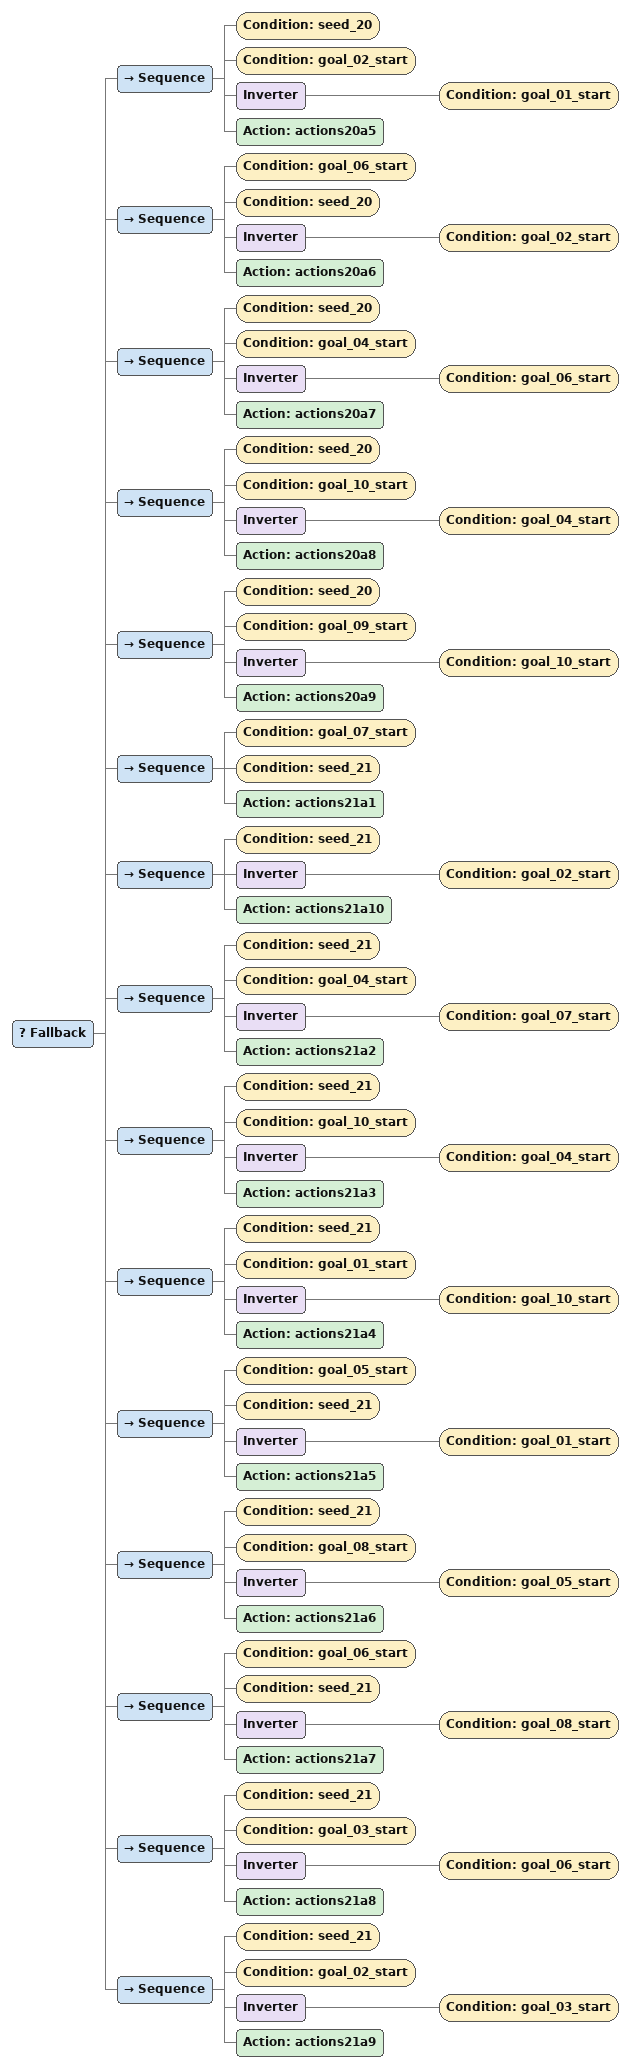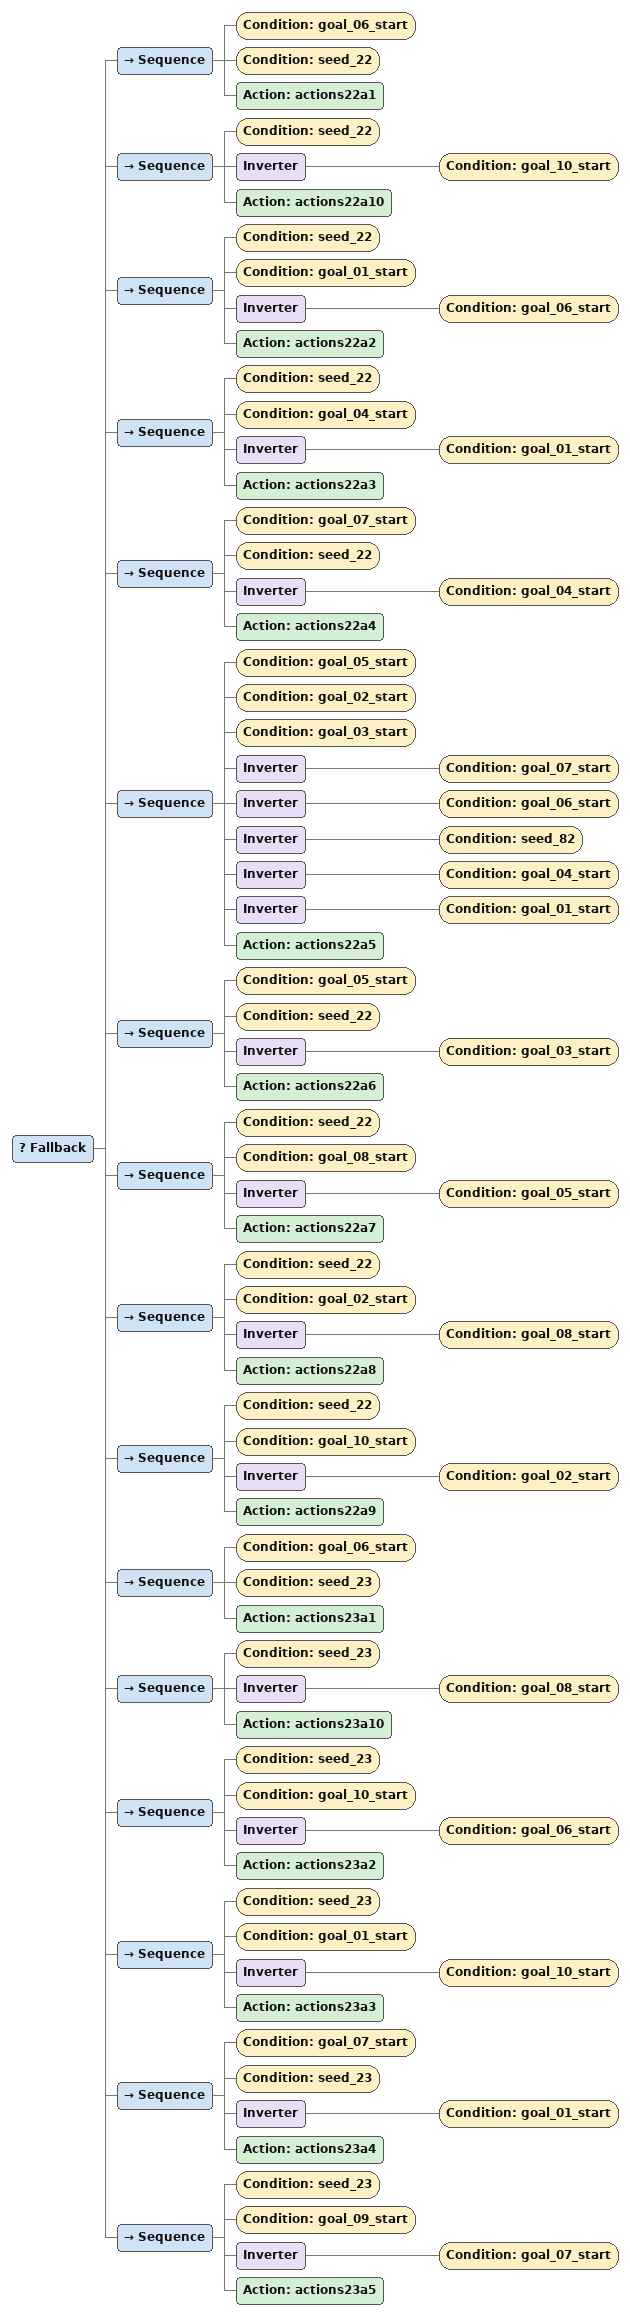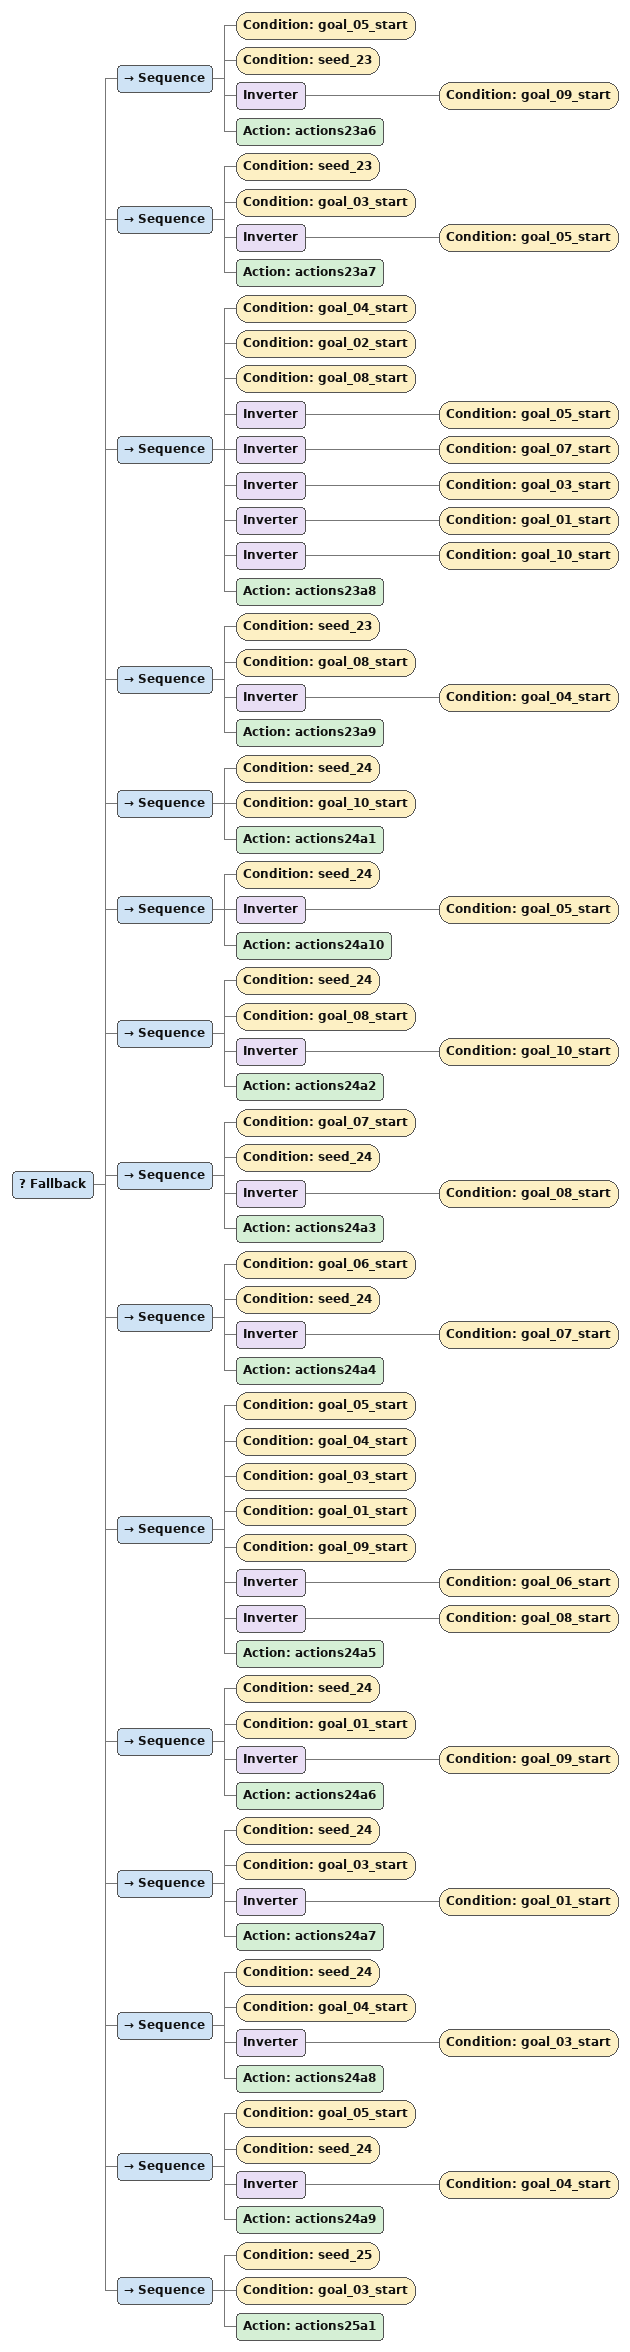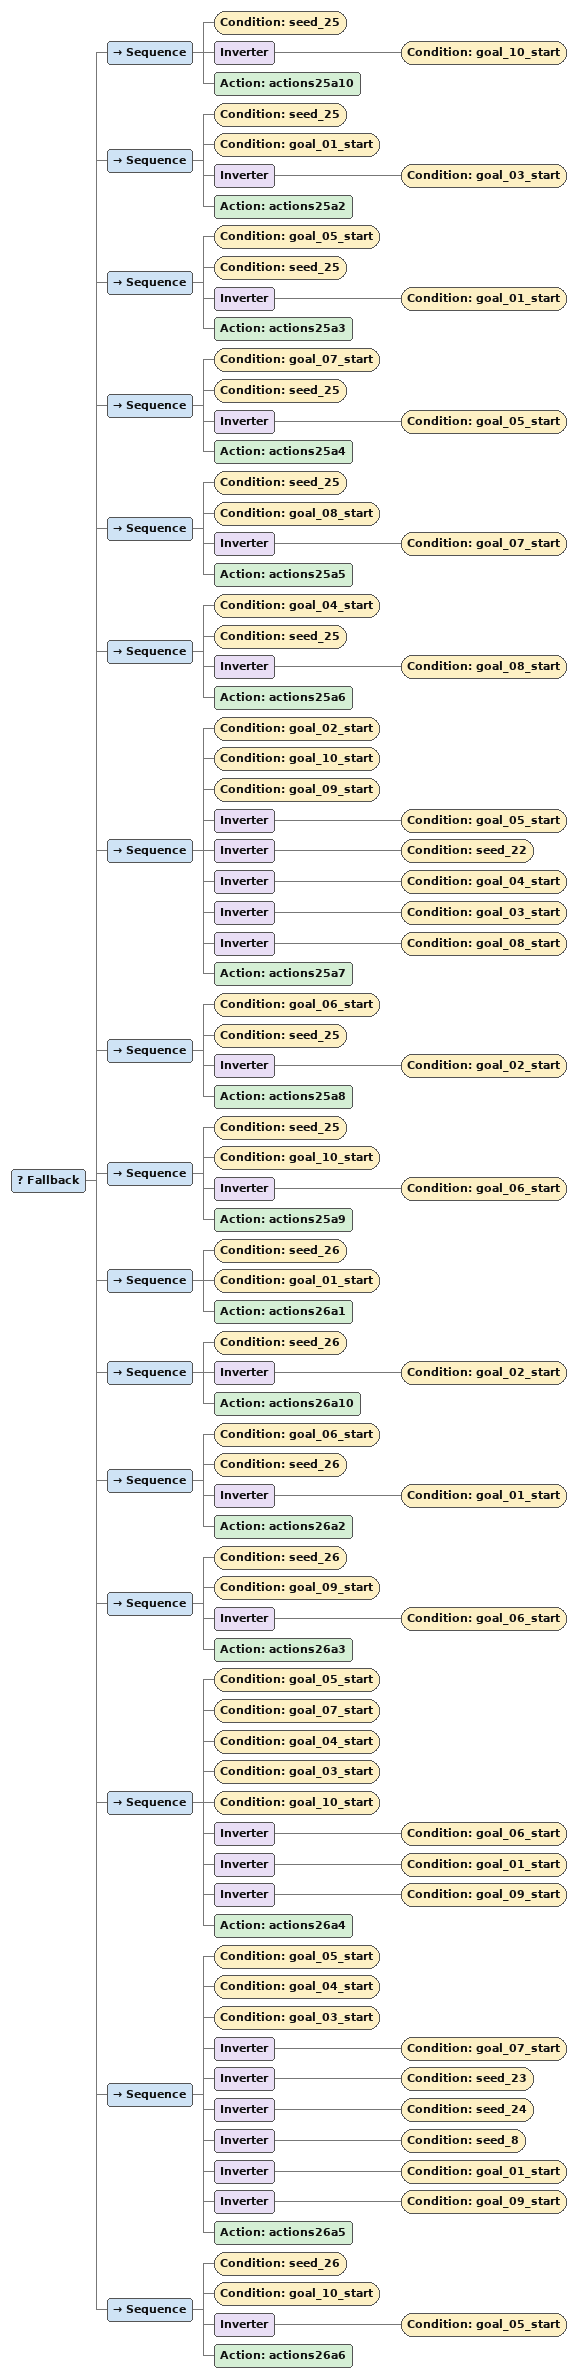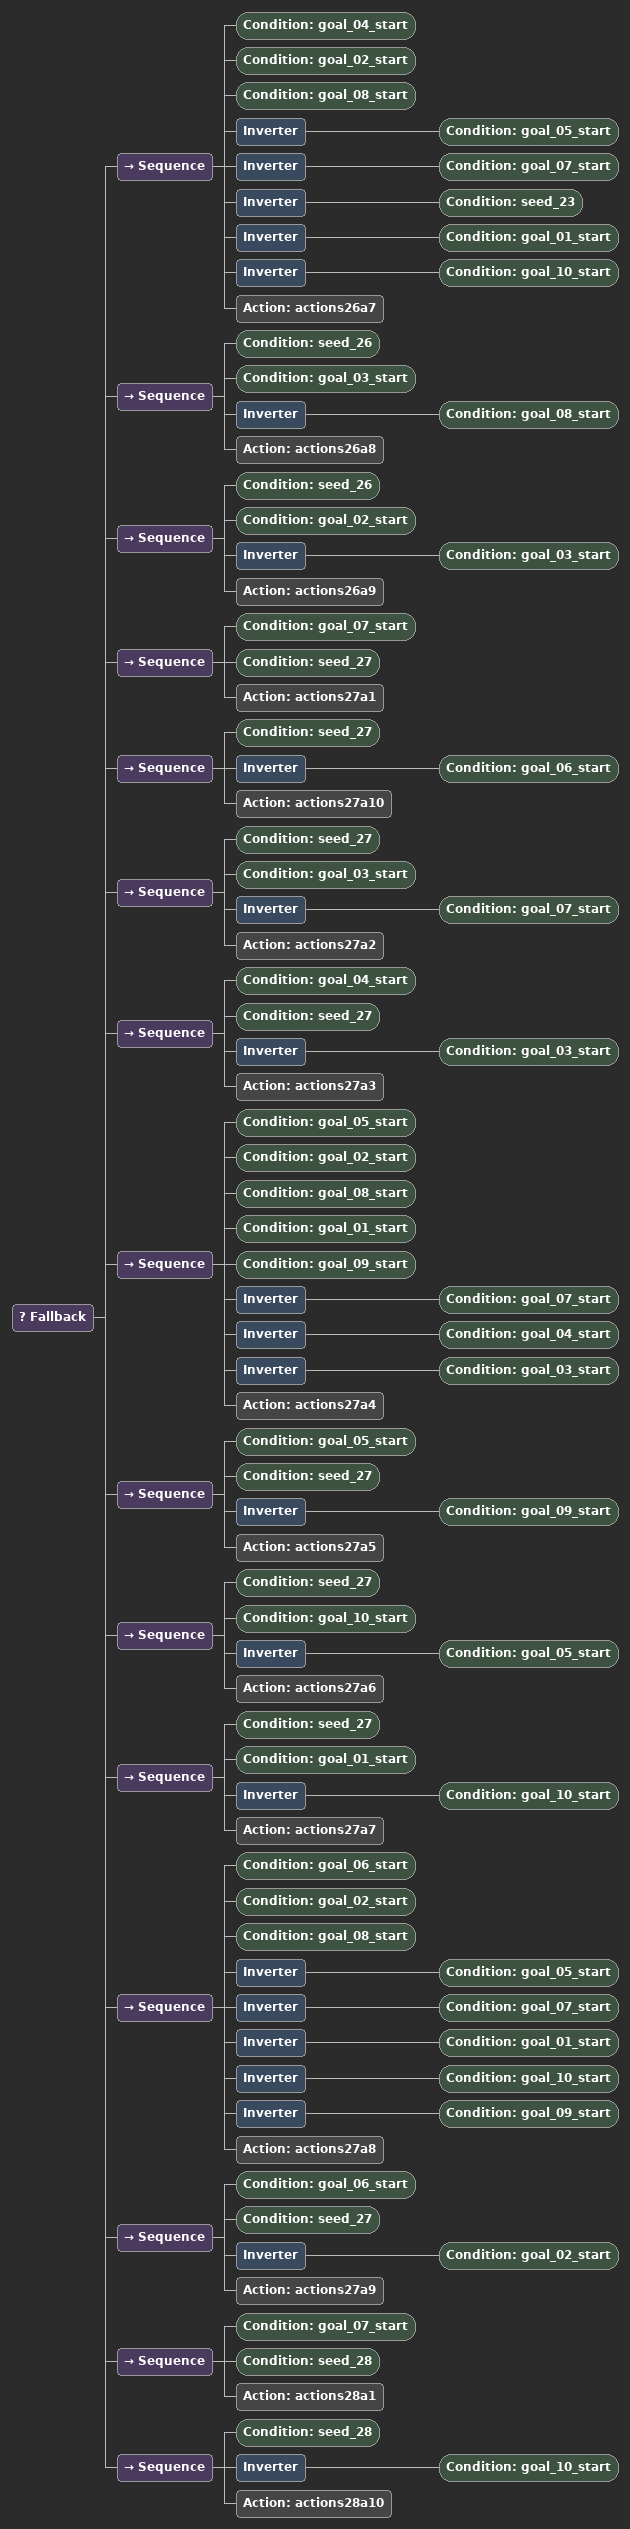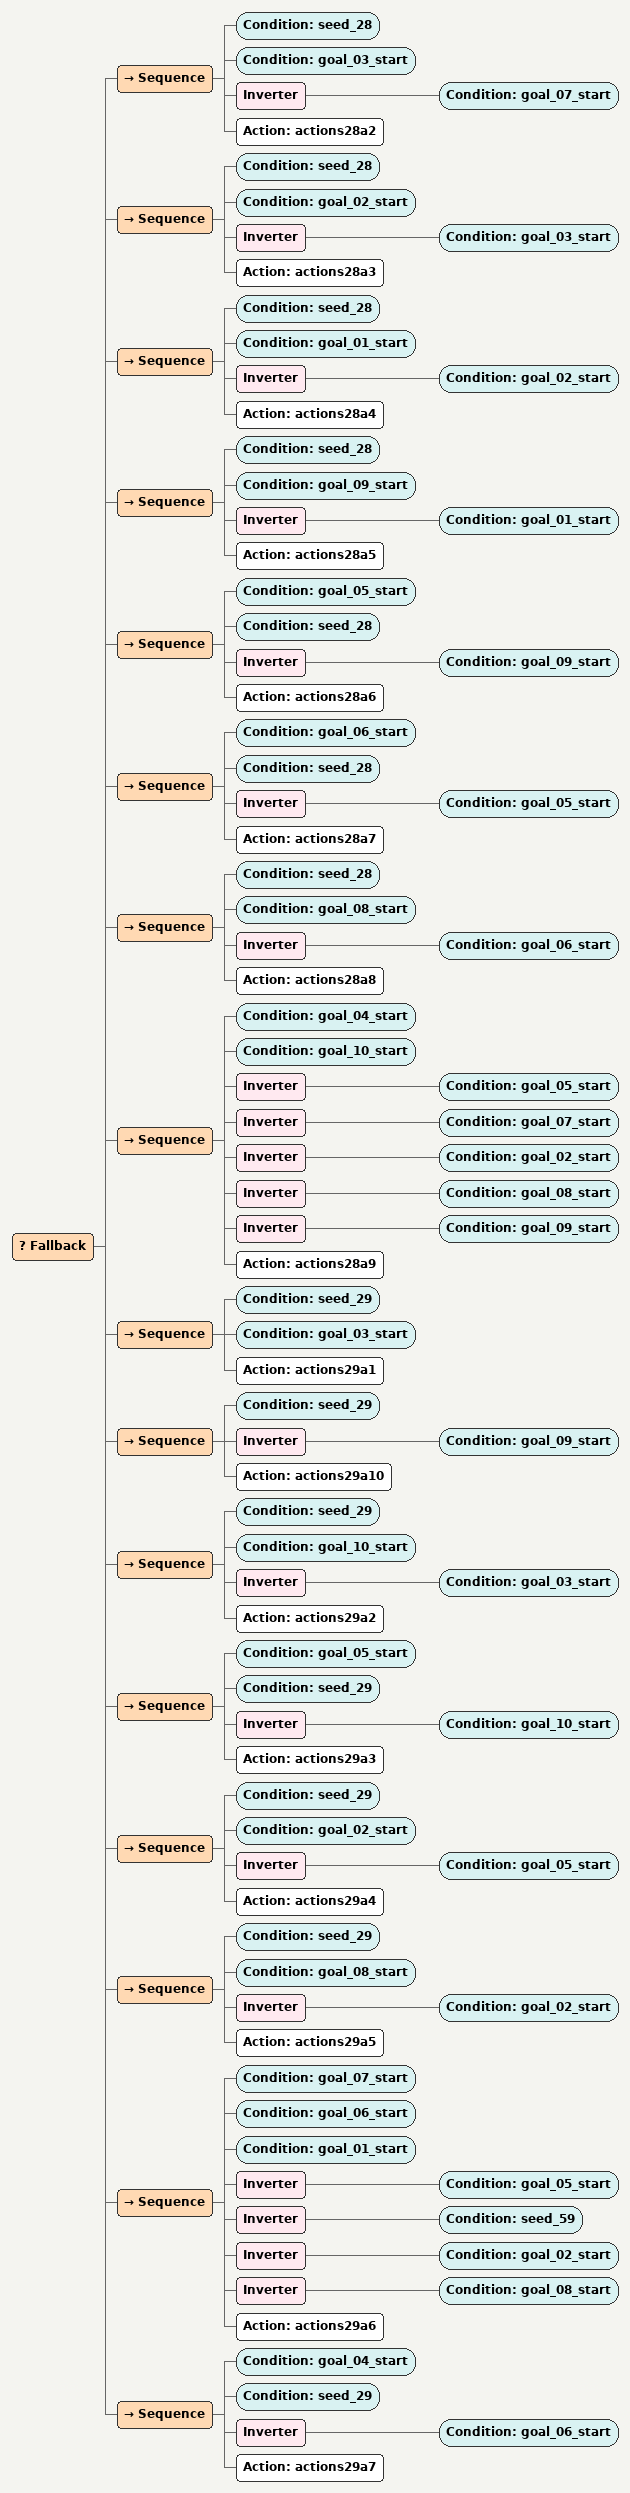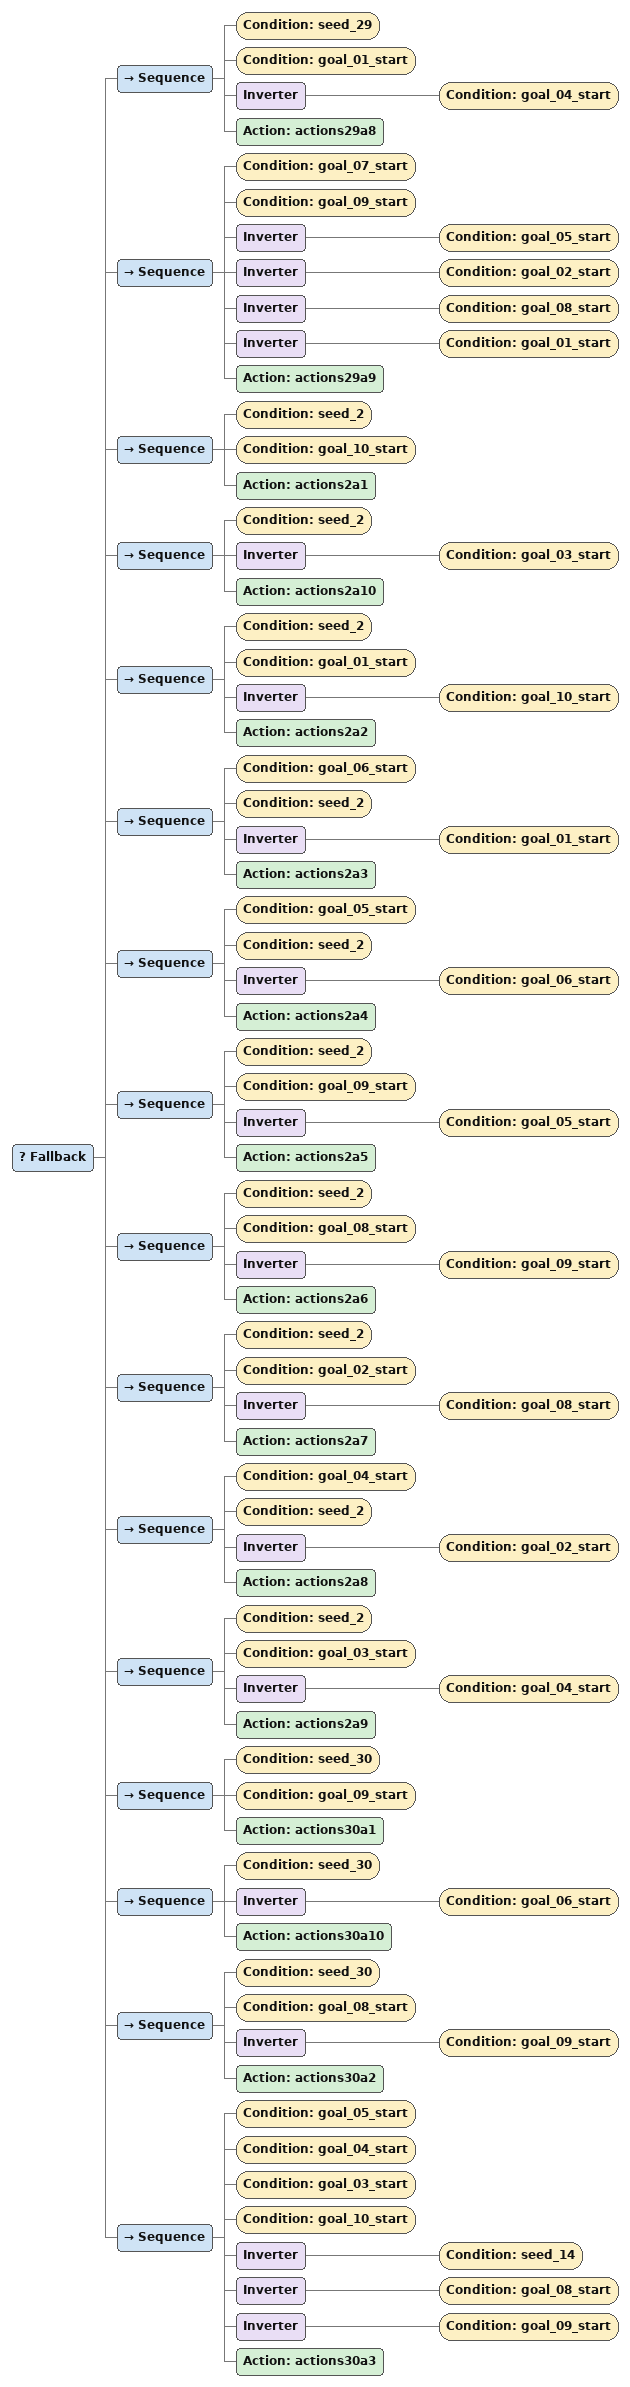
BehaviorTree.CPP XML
<Fallback>
      <Sequence>
        <Condition ID="seed_20"/>
        <Condition ID="goal_02_start"/>
        <Inverter>
          <Condition ID="goal_01_start"/>
        </Inverter>
        <Action ID="actions20a5"/>
      </Sequence>
      <Sequence>
        <Condition ID="goal_06_start"/>
        <Condition ID="seed_20"/>
        <Inverter>
          <Condition ID="goal_02_start"/>
        </Inverter>
        <Action ID="actions20a6"/>
      </Sequence>
      <Sequence>
        <Condition ID="seed_20"/>
        <Condition ID="goal_04_start"/>
        <Inverter>
          <Condition ID="goal_06_start"/>
        </Inverter>
        <Action ID="actions20a7"/>
      </Sequence>
      <Sequence>
        <Condition ID="seed_20"/>
        <Condition ID="goal_10_start"/>
        <Inverter>
          <Condition ID="goal_04_start"/>
        </Inverter>
        <Action ID="actions20a8"/>
      </Sequence>
      <Sequence>
        <Condition ID="seed_20"/>
        <Condition ID="goal_09_start"/>
        <Inverter>
          <Condition ID="goal_10_start"/>
        </Inverter>
        <Action ID="actions20a9"/>
      </Sequence>
      <Sequence>
        <Condition ID="goal_07_start"/>
        <Condition ID="seed_21"/>
        <Action ID="actions21a1"/>
      </Sequence>
      <Sequence>
        <Condition ID="seed_21"/>
        <Inverter>
          <Condition ID="goal_02_start"/>
        </Inverter>
        <Action ID="actions21a10"/>
      </Sequence>
      <Sequence>
        <Condition ID="seed_21"/>
        <Condition ID="goal_04_start"/>
        <Inverter>
          <Condition ID="goal_07_start"/>
        </Inverter>
        <Action ID="actions21a2"/>
      </Sequence>
      <Sequence>
        <Condition ID="seed_21"/>
        <Condition ID="goal_10_start"/>
        <Inverter>
          <Condition ID="goal_04_start"/>
        </Inverter>
        <Action ID="actions21a3"/>
      </Sequence>
      <Sequence>
        <Condition ID="seed_21"/>
        <Condition ID="goal_01_start"/>
        <Inverter>
          <Condition ID="goal_10_start"/>
        </Inverter>
        <Action ID="actions21a4"/>
      </Sequence>
      <Sequence>
        <Condition ID="goal_05_start"/>
        <Condition ID="seed_21"/>
        <Inverter>
          <Condition ID="goal_01_start"/>
        </Inverter>
        <Action ID="actions21a5"/>
      </Sequence>
      <Sequence>
        <Condition ID="seed_21"/>
        <Condition ID="goal_08_start"/>
        <Inverter>
          <Condition ID="goal_05_start"/>
        </Inverter>
        <Action ID="actions21a6"/>
      </Sequence>
      <Sequence>
        <Condition ID="goal_06_start"/>
        <Condition ID="seed_21"/>
        <Inverter>
          <Condition ID="goal_08_start"/>
        </Inverter>
        <Action ID="actions21a7"/>
      </Sequence>
      <Sequence>
        <Condition ID="seed_21"/>
        <Condition ID="goal_03_start"/>
        <Inverter>
          <Condition ID="goal_06_start"/>
        </Inverter>
        <Action ID="actions21a8"/>
      </Sequence>
      <Sequence>
        <Condition ID="seed_21"/>
        <Condition ID="goal_02_start"/>
        <Inverter>
          <Condition ID="goal_03_start"/>
        </Inverter>
        <Action ID="actions21a9"/>
      </Sequence>
</Fallback>

<Fallback>
      <Sequence>
        <Condition ID="goal_06_start"/>
        <Condition ID="seed_22"/>
        <Action ID="actions22a1"/>
      </Sequence>
      <Sequence>
        <Condition ID="seed_22"/>
        <Inverter>
          <Condition ID="goal_10_start"/>
        </Inverter>
        <Action ID="actions22a10"/>
      </Sequence>
      <Sequence>
        <Condition ID="seed_22"/>
        <Condition ID="goal_01_start"/>
        <Inverter>
          <Condition ID="goal_06_start"/>
        </Inverter>
        <Action ID="actions22a2"/>
      </Sequence>
      <Sequence>
        <Condition ID="seed_22"/>
        <Condition ID="goal_04_start"/>
        <Inverter>
          <Condition ID="goal_01_start"/>
        </Inverter>
        <Action ID="actions22a3"/>
      </Sequence>
      <Sequence>
        <Condition ID="goal_07_start"/>
        <Condition ID="seed_22"/>
        <Inverter>
          <Condition ID="goal_04_start"/>
        </Inverter>
        <Action ID="actions22a4"/>
      </Sequence>
      <Sequence>
        <Condition ID="goal_05_start"/>
        <Condition ID="goal_02_start"/>
        <Condition ID="goal_03_start"/>
        <Inverter>
          <Condition ID="goal_07_start"/>
        </Inverter>
        <Inverter>
          <Condition ID="goal_06_start"/>
        </Inverter>
        <Inverter>
          <Condition ID="seed_82"/>
        </Inverter>
        <Inverter>
          <Condition ID="goal_04_start"/>
        </Inverter>
        <Inverter>
          <Condition ID="goal_01_start"/>
        </Inverter>
        <Action ID="actions22a5"/>
      </Sequence>
      <Sequence>
        <Condition ID="goal_05_start"/>
        <Condition ID="seed_22"/>
        <Inverter>
          <Condition ID="goal_03_start"/>
        </Inverter>
        <Action ID="actions22a6"/>
      </Sequence>
      <Sequence>
        <Condition ID="seed_22"/>
        <Condition ID="goal_08_start"/>
        <Inverter>
          <Condition ID="goal_05_start"/>
        </Inverter>
        <Action ID="actions22a7"/>
      </Sequence>
      <Sequence>
        <Condition ID="seed_22"/>
        <Condition ID="goal_02_start"/>
        <Inverter>
          <Condition ID="goal_08_start"/>
        </Inverter>
        <Action ID="actions22a8"/>
      </Sequence>
      <Sequence>
        <Condition ID="seed_22"/>
        <Condition ID="goal_10_start"/>
        <Inverter>
          <Condition ID="goal_02_start"/>
        </Inverter>
        <Action ID="actions22a9"/>
      </Sequence>
      <Sequence>
        <Condition ID="goal_06_start"/>
        <Condition ID="seed_23"/>
        <Action ID="actions23a1"/>
      </Sequence>
      <Sequence>
        <Condition ID="seed_23"/>
        <Inverter>
          <Condition ID="goal_08_start"/>
        </Inverter>
        <Action ID="actions23a10"/>
      </Sequence>
      <Sequence>
        <Condition ID="seed_23"/>
        <Condition ID="goal_10_start"/>
        <Inverter>
          <Condition ID="goal_06_start"/>
        </Inverter>
        <Action ID="actions23a2"/>
      </Sequence>
      <Sequence>
        <Condition ID="seed_23"/>
        <Condition ID="goal_01_start"/>
        <Inverter>
          <Condition ID="goal_10_start"/>
        </Inverter>
        <Action ID="actions23a3"/>
      </Sequence>
      <Sequence>
        <Condition ID="goal_07_start"/>
        <Condition ID="seed_23"/>
        <Inverter>
          <Condition ID="goal_01_start"/>
        </Inverter>
        <Action ID="actions23a4"/>
      </Sequence>
      <Sequence>
        <Condition ID="seed_23"/>
        <Condition ID="goal_09_start"/>
        <Inverter>
          <Condition ID="goal_07_start"/>
        </Inverter>
        <Action ID="actions23a5"/>
      </Sequence>
</Fallback>

<Fallback>
      <Sequence>
        <Condition ID="goal_05_start"/>
        <Condition ID="seed_23"/>
        <Inverter>
          <Condition ID="goal_09_start"/>
        </Inverter>
        <Action ID="actions23a6"/>
      </Sequence>
      <Sequence>
        <Condition ID="seed_23"/>
        <Condition ID="goal_03_start"/>
        <Inverter>
          <Condition ID="goal_05_start"/>
        </Inverter>
        <Action ID="actions23a7"/>
      </Sequence>
      <Sequence>
        <Condition ID="goal_04_start"/>
        <Condition ID="goal_02_start"/>
        <Condition ID="goal_08_start"/>
        <Inverter>
          <Condition ID="goal_05_start"/>
        </Inverter>
        <Inverter>
          <Condition ID="goal_07_start"/>
        </Inverter>
        <Inverter>
          <Condition ID="goal_03_start"/>
        </Inverter>
        <Inverter>
          <Condition ID="goal_01_start"/>
        </Inverter>
        <Inverter>
          <Condition ID="goal_10_start"/>
        </Inverter>
        <Action ID="actions23a8"/>
      </Sequence>
      <Sequence>
        <Condition ID="seed_23"/>
        <Condition ID="goal_08_start"/>
        <Inverter>
          <Condition ID="goal_04_start"/>
        </Inverter>
        <Action ID="actions23a9"/>
      </Sequence>
      <Sequence>
        <Condition ID="seed_24"/>
        <Condition ID="goal_10_start"/>
        <Action ID="actions24a1"/>
      </Sequence>
      <Sequence>
        <Condition ID="seed_24"/>
        <Inverter>
          <Condition ID="goal_05_start"/>
        </Inverter>
        <Action ID="actions24a10"/>
      </Sequence>
      <Sequence>
        <Condition ID="seed_24"/>
        <Condition ID="goal_08_start"/>
        <Inverter>
          <Condition ID="goal_10_start"/>
        </Inverter>
        <Action ID="actions24a2"/>
      </Sequence>
      <Sequence>
        <Condition ID="goal_07_start"/>
        <Condition ID="seed_24"/>
        <Inverter>
          <Condition ID="goal_08_start"/>
        </Inverter>
        <Action ID="actions24a3"/>
      </Sequence>
      <Sequence>
        <Condition ID="goal_06_start"/>
        <Condition ID="seed_24"/>
        <Inverter>
          <Condition ID="goal_07_start"/>
        </Inverter>
        <Action ID="actions24a4"/>
      </Sequence>
      <Sequence>
        <Condition ID="goal_05_start"/>
        <Condition ID="goal_04_start"/>
        <Condition ID="goal_03_start"/>
        <Condition ID="goal_01_start"/>
        <Condition ID="goal_09_start"/>
        <Inverter>
          <Condition ID="goal_06_start"/>
        </Inverter>
        <Inverter>
          <Condition ID="goal_08_start"/>
        </Inverter>
        <Action ID="actions24a5"/>
      </Sequence>
      <Sequence>
        <Condition ID="seed_24"/>
        <Condition ID="goal_01_start"/>
        <Inverter>
          <Condition ID="goal_09_start"/>
        </Inverter>
        <Action ID="actions24a6"/>
      </Sequence>
      <Sequence>
        <Condition ID="seed_24"/>
        <Condition ID="goal_03_start"/>
        <Inverter>
          <Condition ID="goal_01_start"/>
        </Inverter>
        <Action ID="actions24a7"/>
      </Sequence>
      <Sequence>
        <Condition ID="seed_24"/>
        <Condition ID="goal_04_start"/>
        <Inverter>
          <Condition ID="goal_03_start"/>
        </Inverter>
        <Action ID="actions24a8"/>
      </Sequence>
      <Sequence>
        <Condition ID="goal_05_start"/>
        <Condition ID="seed_24"/>
        <Inverter>
          <Condition ID="goal_04_start"/>
        </Inverter>
        <Action ID="actions24a9"/>
      </Sequence>
      <Sequence>
        <Condition ID="seed_25"/>
        <Condition ID="goal_03_start"/>
        <Action ID="actions25a1"/>
      </Sequence>
</Fallback>

<Fallback>
      <Sequence>
        <Condition ID="seed_25"/>
        <Inverter>
          <Condition ID="goal_10_start"/>
        </Inverter>
        <Action ID="actions25a10"/>
      </Sequence>
      <Sequence>
        <Condition ID="seed_25"/>
        <Condition ID="goal_01_start"/>
        <Inverter>
          <Condition ID="goal_03_start"/>
        </Inverter>
        <Action ID="actions25a2"/>
      </Sequence>
      <Sequence>
        <Condition ID="goal_05_start"/>
        <Condition ID="seed_25"/>
        <Inverter>
          <Condition ID="goal_01_start"/>
        </Inverter>
        <Action ID="actions25a3"/>
      </Sequence>
      <Sequence>
        <Condition ID="goal_07_start"/>
        <Condition ID="seed_25"/>
        <Inverter>
          <Condition ID="goal_05_start"/>
        </Inverter>
        <Action ID="actions25a4"/>
      </Sequence>
      <Sequence>
        <Condition ID="seed_25"/>
        <Condition ID="goal_08_start"/>
        <Inverter>
          <Condition ID="goal_07_start"/>
        </Inverter>
        <Action ID="actions25a5"/>
      </Sequence>
      <Sequence>
        <Condition ID="goal_04_start"/>
        <Condition ID="seed_25"/>
        <Inverter>
          <Condition ID="goal_08_start"/>
        </Inverter>
        <Action ID="actions25a6"/>
      </Sequence>
      <Sequence>
        <Condition ID="goal_02_start"/>
        <Condition ID="goal_10_start"/>
        <Condition ID="goal_09_start"/>
        <Inverter>
          <Condition ID="goal_05_start"/>
        </Inverter>
        <Inverter>
          <Condition ID="seed_22"/>
        </Inverter>
        <Inverter>
          <Condition ID="goal_04_start"/>
        </Inverter>
        <Inverter>
          <Condition ID="goal_03_start"/>
        </Inverter>
        <Inverter>
          <Condition ID="goal_08_start"/>
        </Inverter>
        <Action ID="actions25a7"/>
      </Sequence>
      <Sequence>
        <Condition ID="goal_06_start"/>
        <Condition ID="seed_25"/>
        <Inverter>
          <Condition ID="goal_02_start"/>
        </Inverter>
        <Action ID="actions25a8"/>
      </Sequence>
      <Sequence>
        <Condition ID="seed_25"/>
        <Condition ID="goal_10_start"/>
        <Inverter>
          <Condition ID="goal_06_start"/>
        </Inverter>
        <Action ID="actions25a9"/>
      </Sequence>
      <Sequence>
        <Condition ID="seed_26"/>
        <Condition ID="goal_01_start"/>
        <Action ID="actions26a1"/>
      </Sequence>
      <Sequence>
        <Condition ID="seed_26"/>
        <Inverter>
          <Condition ID="goal_02_start"/>
        </Inverter>
        <Action ID="actions26a10"/>
      </Sequence>
      <Sequence>
        <Condition ID="goal_06_start"/>
        <Condition ID="seed_26"/>
        <Inverter>
          <Condition ID="goal_01_start"/>
        </Inverter>
        <Action ID="actions26a2"/>
      </Sequence>
      <Sequence>
        <Condition ID="seed_26"/>
        <Condition ID="goal_09_start"/>
        <Inverter>
          <Condition ID="goal_06_start"/>
        </Inverter>
        <Action ID="actions26a3"/>
      </Sequence>
      <Sequence>
        <Condition ID="goal_05_start"/>
        <Condition ID="goal_07_start"/>
        <Condition ID="goal_04_start"/>
        <Condition ID="goal_03_start"/>
        <Condition ID="goal_10_start"/>
        <Inverter>
          <Condition ID="goal_06_start"/>
        </Inverter>
        <Inverter>
          <Condition ID="goal_01_start"/>
        </Inverter>
        <Inverter>
          <Condition ID="goal_09_start"/>
        </Inverter>
        <Action ID="actions26a4"/>
      </Sequence>
      <Sequence>
        <Condition ID="goal_05_start"/>
        <Condition ID="goal_04_start"/>
        <Condition ID="goal_03_start"/>
        <Inverter>
          <Condition ID="goal_07_start"/>
        </Inverter>
        <Inverter>
          <Condition ID="seed_23"/>
        </Inverter>
        <Inverter>
          <Condition ID="seed_24"/>
        </Inverter>
        <Inverter>
          <Condition ID="seed_8"/>
        </Inverter>
        <Inverter>
          <Condition ID="goal_01_start"/>
        </Inverter>
        <Inverter>
          <Condition ID="goal_09_start"/>
        </Inverter>
        <Action ID="actions26a5"/>
      </Sequence>
      <Sequence>
        <Condition ID="seed_26"/>
        <Condition ID="goal_10_start"/>
        <Inverter>
          <Condition ID="goal_05_start"/>
        </Inverter>
        <Action ID="actions26a6"/>
      </Sequence>
</Fallback>

<Fallback>
      <Sequence>
        <Condition ID="goal_04_start"/>
        <Condition ID="goal_02_start"/>
        <Condition ID="goal_08_start"/>
        <Inverter>
          <Condition ID="goal_05_start"/>
        </Inverter>
        <Inverter>
          <Condition ID="goal_07_start"/>
        </Inverter>
        <Inverter>
          <Condition ID="seed_23"/>
        </Inverter>
        <Inverter>
          <Condition ID="goal_01_start"/>
        </Inverter>
        <Inverter>
          <Condition ID="goal_10_start"/>
        </Inverter>
        <Action ID="actions26a7"/>
      </Sequence>
      <Sequence>
        <Condition ID="seed_26"/>
        <Condition ID="goal_03_start"/>
        <Inverter>
          <Condition ID="goal_08_start"/>
        </Inverter>
        <Action ID="actions26a8"/>
      </Sequence>
      <Sequence>
        <Condition ID="seed_26"/>
        <Condition ID="goal_02_start"/>
        <Inverter>
          <Condition ID="goal_03_start"/>
        </Inverter>
        <Action ID="actions26a9"/>
      </Sequence>
      <Sequence>
        <Condition ID="goal_07_start"/>
        <Condition ID="seed_27"/>
        <Action ID="actions27a1"/>
      </Sequence>
      <Sequence>
        <Condition ID="seed_27"/>
        <Inverter>
          <Condition ID="goal_06_start"/>
        </Inverter>
        <Action ID="actions27a10"/>
      </Sequence>
      <Sequence>
        <Condition ID="seed_27"/>
        <Condition ID="goal_03_start"/>
        <Inverter>
          <Condition ID="goal_07_start"/>
        </Inverter>
        <Action ID="actions27a2"/>
      </Sequence>
      <Sequence>
        <Condition ID="goal_04_start"/>
        <Condition ID="seed_27"/>
        <Inverter>
          <Condition ID="goal_03_start"/>
        </Inverter>
        <Action ID="actions27a3"/>
      </Sequence>
      <Sequence>
        <Condition ID="goal_05_start"/>
        <Condition ID="goal_02_start"/>
        <Condition ID="goal_08_start"/>
        <Condition ID="goal_01_start"/>
        <Condition ID="goal_09_start"/>
        <Inverter>
          <Condition ID="goal_07_start"/>
        </Inverter>
        <Inverter>
          <Condition ID="goal_04_start"/>
        </Inverter>
        <Inverter>
          <Condition ID="goal_03_start"/>
        </Inverter>
        <Action ID="actions27a4"/>
      </Sequence>
      <Sequence>
        <Condition ID="goal_05_start"/>
        <Condition ID="seed_27"/>
        <Inverter>
          <Condition ID="goal_09_start"/>
        </Inverter>
        <Action ID="actions27a5"/>
      </Sequence>
      <Sequence>
        <Condition ID="seed_27"/>
        <Condition ID="goal_10_start"/>
        <Inverter>
          <Condition ID="goal_05_start"/>
        </Inverter>
        <Action ID="actions27a6"/>
      </Sequence>
      <Sequence>
        <Condition ID="seed_27"/>
        <Condition ID="goal_01_start"/>
        <Inverter>
          <Condition ID="goal_10_start"/>
        </Inverter>
        <Action ID="actions27a7"/>
      </Sequence>
      <Sequence>
        <Condition ID="goal_06_start"/>
        <Condition ID="goal_02_start"/>
        <Condition ID="goal_08_start"/>
        <Inverter>
          <Condition ID="goal_05_start"/>
        </Inverter>
        <Inverter>
          <Condition ID="goal_07_start"/>
        </Inverter>
        <Inverter>
          <Condition ID="goal_01_start"/>
        </Inverter>
        <Inverter>
          <Condition ID="goal_10_start"/>
        </Inverter>
        <Inverter>
          <Condition ID="goal_09_start"/>
        </Inverter>
        <Action ID="actions27a8"/>
      </Sequence>
      <Sequence>
        <Condition ID="goal_06_start"/>
        <Condition ID="seed_27"/>
        <Inverter>
          <Condition ID="goal_02_start"/>
        </Inverter>
        <Action ID="actions27a9"/>
      </Sequence>
      <Sequence>
        <Condition ID="goal_07_start"/>
        <Condition ID="seed_28"/>
        <Action ID="actions28a1"/>
      </Sequence>
      <Sequence>
        <Condition ID="seed_28"/>
        <Inverter>
          <Condition ID="goal_10_start"/>
        </Inverter>
        <Action ID="actions28a10"/>
      </Sequence>
</Fallback>

<Fallback>
      <Sequence>
        <Condition ID="seed_28"/>
        <Condition ID="goal_03_start"/>
        <Inverter>
          <Condition ID="goal_07_start"/>
        </Inverter>
        <Action ID="actions28a2"/>
      </Sequence>
      <Sequence>
        <Condition ID="seed_28"/>
        <Condition ID="goal_02_start"/>
        <Inverter>
          <Condition ID="goal_03_start"/>
        </Inverter>
        <Action ID="actions28a3"/>
      </Sequence>
      <Sequence>
        <Condition ID="seed_28"/>
        <Condition ID="goal_01_start"/>
        <Inverter>
          <Condition ID="goal_02_start"/>
        </Inverter>
        <Action ID="actions28a4"/>
      </Sequence>
      <Sequence>
        <Condition ID="seed_28"/>
        <Condition ID="goal_09_start"/>
        <Inverter>
          <Condition ID="goal_01_start"/>
        </Inverter>
        <Action ID="actions28a5"/>
      </Sequence>
      <Sequence>
        <Condition ID="goal_05_start"/>
        <Condition ID="seed_28"/>
        <Inverter>
          <Condition ID="goal_09_start"/>
        </Inverter>
        <Action ID="actions28a6"/>
      </Sequence>
      <Sequence>
        <Condition ID="goal_06_start"/>
        <Condition ID="seed_28"/>
        <Inverter>
          <Condition ID="goal_05_start"/>
        </Inverter>
        <Action ID="actions28a7"/>
      </Sequence>
      <Sequence>
        <Condition ID="seed_28"/>
        <Condition ID="goal_08_start"/>
        <Inverter>
          <Condition ID="goal_06_start"/>
        </Inverter>
        <Action ID="actions28a8"/>
      </Sequence>
      <Sequence>
        <Condition ID="goal_04_start"/>
        <Condition ID="goal_10_start"/>
        <Inverter>
          <Condition ID="goal_05_start"/>
        </Inverter>
        <Inverter>
          <Condition ID="goal_07_start"/>
        </Inverter>
        <Inverter>
          <Condition ID="goal_02_start"/>
        </Inverter>
        <Inverter>
          <Condition ID="goal_08_start"/>
        </Inverter>
        <Inverter>
          <Condition ID="goal_09_start"/>
        </Inverter>
        <Action ID="actions28a9"/>
      </Sequence>
      <Sequence>
        <Condition ID="seed_29"/>
        <Condition ID="goal_03_start"/>
        <Action ID="actions29a1"/>
      </Sequence>
      <Sequence>
        <Condition ID="seed_29"/>
        <Inverter>
          <Condition ID="goal_09_start"/>
        </Inverter>
        <Action ID="actions29a10"/>
      </Sequence>
      <Sequence>
        <Condition ID="seed_29"/>
        <Condition ID="goal_10_start"/>
        <Inverter>
          <Condition ID="goal_03_start"/>
        </Inverter>
        <Action ID="actions29a2"/>
      </Sequence>
      <Sequence>
        <Condition ID="goal_05_start"/>
        <Condition ID="seed_29"/>
        <Inverter>
          <Condition ID="goal_10_start"/>
        </Inverter>
        <Action ID="actions29a3"/>
      </Sequence>
      <Sequence>
        <Condition ID="seed_29"/>
        <Condition ID="goal_02_start"/>
        <Inverter>
          <Condition ID="goal_05_start"/>
        </Inverter>
        <Action ID="actions29a4"/>
      </Sequence>
      <Sequence>
        <Condition ID="seed_29"/>
        <Condition ID="goal_08_start"/>
        <Inverter>
          <Condition ID="goal_02_start"/>
        </Inverter>
        <Action ID="actions29a5"/>
      </Sequence>
      <Sequence>
        <Condition ID="goal_07_start"/>
        <Condition ID="goal_06_start"/>
        <Condition ID="goal_01_start"/>
        <Inverter>
          <Condition ID="goal_05_start"/>
        </Inverter>
        <Inverter>
          <Condition ID="seed_59"/>
        </Inverter>
        <Inverter>
          <Condition ID="goal_02_start"/>
        </Inverter>
        <Inverter>
          <Condition ID="goal_08_start"/>
        </Inverter>
        <Action ID="actions29a6"/>
      </Sequence>
      <Sequence>
        <Condition ID="goal_04_start"/>
        <Condition ID="seed_29"/>
        <Inverter>
          <Condition ID="goal_06_start"/>
        </Inverter>
        <Action ID="actions29a7"/>
      </Sequence>
</Fallback>

<Fallback>
      <Sequence>
        <Condition ID="seed_29"/>
        <Condition ID="goal_01_start"/>
        <Inverter>
          <Condition ID="goal_04_start"/>
        </Inverter>
        <Action ID="actions29a8"/>
      </Sequence>
      <Sequence>
        <Condition ID="goal_07_start"/>
        <Condition ID="goal_09_start"/>
        <Inverter>
          <Condition ID="goal_05_start"/>
        </Inverter>
        <Inverter>
          <Condition ID="goal_02_start"/>
        </Inverter>
        <Inverter>
          <Condition ID="goal_08_start"/>
        </Inverter>
        <Inverter>
          <Condition ID="goal_01_start"/>
        </Inverter>
        <Action ID="actions29a9"/>
      </Sequence>
      <Sequence>
        <Condition ID="seed_2"/>
        <Condition ID="goal_10_start"/>
        <Action ID="actions2a1"/>
      </Sequence>
      <Sequence>
        <Condition ID="seed_2"/>
        <Inverter>
          <Condition ID="goal_03_start"/>
        </Inverter>
        <Action ID="actions2a10"/>
      </Sequence>
      <Sequence>
        <Condition ID="seed_2"/>
        <Condition ID="goal_01_start"/>
        <Inverter>
          <Condition ID="goal_10_start"/>
        </Inverter>
        <Action ID="actions2a2"/>
      </Sequence>
      <Sequence>
        <Condition ID="goal_06_start"/>
        <Condition ID="seed_2"/>
        <Inverter>
          <Condition ID="goal_01_start"/>
        </Inverter>
        <Action ID="actions2a3"/>
      </Sequence>
      <Sequence>
        <Condition ID="goal_05_start"/>
        <Condition ID="seed_2"/>
        <Inverter>
          <Condition ID="goal_06_start"/>
        </Inverter>
        <Action ID="actions2a4"/>
      </Sequence>
      <Sequence>
        <Condition ID="seed_2"/>
        <Condition ID="goal_09_start"/>
        <Inverter>
          <Condition ID="goal_05_start"/>
        </Inverter>
        <Action ID="actions2a5"/>
      </Sequence>
      <Sequence>
        <Condition ID="seed_2"/>
        <Condition ID="goal_08_start"/>
        <Inverter>
          <Condition ID="goal_09_start"/>
        </Inverter>
        <Action ID="actions2a6"/>
      </Sequence>
      <Sequence>
        <Condition ID="seed_2"/>
        <Condition ID="goal_02_start"/>
        <Inverter>
          <Condition ID="goal_08_start"/>
        </Inverter>
        <Action ID="actions2a7"/>
      </Sequence>
      <Sequence>
        <Condition ID="goal_04_start"/>
        <Condition ID="seed_2"/>
        <Inverter>
          <Condition ID="goal_02_start"/>
        </Inverter>
        <Action ID="actions2a8"/>
      </Sequence>
      <Sequence>
        <Condition ID="seed_2"/>
        <Condition ID="goal_03_start"/>
        <Inverter>
          <Condition ID="goal_04_start"/>
        </Inverter>
        <Action ID="actions2a9"/>
      </Sequence>
      <Sequence>
        <Condition ID="seed_30"/>
        <Condition ID="goal_09_start"/>
        <Action ID="actions30a1"/>
      </Sequence>
      <Sequence>
        <Condition ID="seed_30"/>
        <Inverter>
          <Condition ID="goal_06_start"/>
        </Inverter>
        <Action ID="actions30a10"/>
      </Sequence>
      <Sequence>
        <Condition ID="seed_30"/>
        <Condition ID="goal_08_start"/>
        <Inverter>
          <Condition ID="goal_09_start"/>
        </Inverter>
        <Action ID="actions30a2"/>
      </Sequence>
      <Sequence>
        <Condition ID="goal_05_start"/>
        <Condition ID="goal_04_start"/>
        <Condition ID="goal_03_start"/>
        <Condition ID="goal_10_start"/>
        <Inverter>
          <Condition ID="seed_14"/>
        </Inverter>
        <Inverter>
          <Condition ID="goal_08_start"/>
        </Inverter>
        <Inverter>
          <Condition ID="goal_09_start"/>
        </Inverter>
        <Action ID="actions30a3"/>
      </Sequence>
</Fallback>
